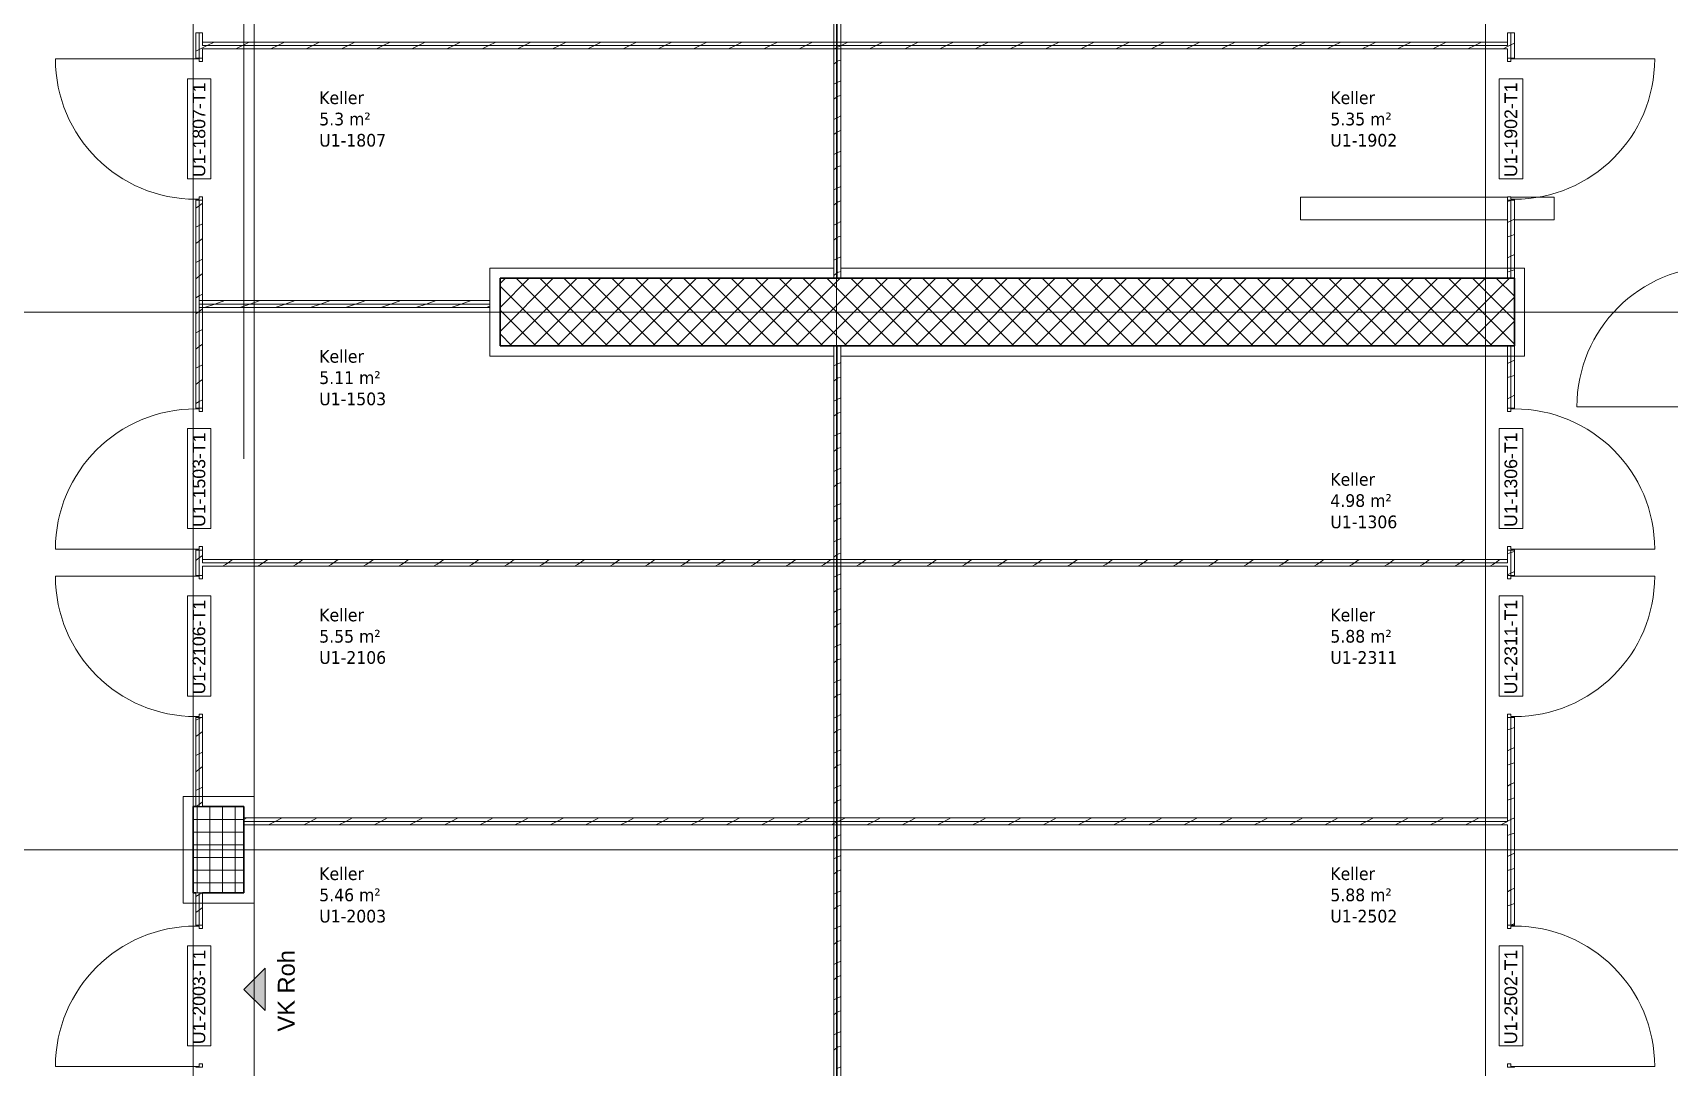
# Model space of a CAD drawing. Extents: x -1907 to 937, y -179 to 966.
# Drawn here: x -901.5 to -707.9, y 317.4 to 439.8 of the extents above; entities that cross this region are included whole.
import ezdxf
from ezdxf.lldxf.tags import DXFTag

# ---------------------------------------------------------------- set-up
doc = ezdxf.new("R2010")
doc.units = 0
doc.layers.get('0').update_dxf_attribs({"lineweight": 13})
for name, color, linetype, lineweight in [('A-____-NOTE-TEXT', 7, 'Continuous', 9), ('A-AREA-____-IDEN', 7, 'Continuous', 5), ('A-DOOR-____-IDEN', 7, 'Continuous', 5), ('A-DOOR-FRAM-MCUT', 7, 'Continuous', 9), ('A-DOOR-OPNG-OTLN', 7, 'Continuous', 9), ('A-FLOR-____-OVHD', 7, 'Strichpunkt - Fein', 9), ('A-WALL-____-MCUT', 7, 'Continuous', 35), ('A-WALL-____-PATT', 7, 'Continuous', 35), ('A-WALL-FNSH-MCUT', 7, 'Continuous', 35), ('M-EQPM-____-OTLN', 7, 'Continuous', 9), ('S-COLS-____-MCUT', 7, 'Continuous', 35), ('S-COLS-____-OTLN', 7, 'Continuous', 9), ('S-GRID-____-OTLN', 7, 'Continuous', 5)]:
    doc.layers.add(name, color=color, linetype=linetype, lineweight=lineweight)
doc.styles.get("Standard").update_dxf_attribs({"font": 'arial.ttf'})
tags = doc.linetypes.add('_Rasterlinie_', pattern=[0.375, 0.2, -0.05, 0.075, -0.05]).pattern_tags.tags
tags[10:11] = [DXFTag(74, 4), DXFTag(75, 0), DXFTag(340, '0'), DXFTag(46, 1.0), DXFTag(50, 0.0), DXFTag(44, 0.0), DXFTag(45, 0.0)]
tags[8:9] = [DXFTag(74, 4), DXFTag(75, 0), DXFTag(340, '0'), DXFTag(46, 1.0), DXFTag(50, 0.0), DXFTag(44, 0.0), DXFTag(45, 0.0)]
tags[6:7] = [DXFTag(74, 4), DXFTag(75, 0), DXFTag(340, '0'), DXFTag(46, 1.0), DXFTag(50, 0.0), DXFTag(44, 0.0), DXFTag(45, 0.0)]
tags[4:5] = [DXFTag(74, 4), DXFTag(75, 0), DXFTag(340, '0'), DXFTag(46, 1.0), DXFTag(50, 0.0), DXFTag(44, 0.0), DXFTag(45, 0.0)]
tags = doc.linetypes.add('Strichpunkt - Fein', pattern=[0.2, 0.1, -0.05, 0, -0.05]).pattern_tags.tags
tags[10:11] = [DXFTag(74, 4), DXFTag(75, 0), DXFTag(340, '0'), DXFTag(46, 1.0), DXFTag(50, 0.0), DXFTag(44, 0.0), DXFTag(45, 0.0)]
tags[8:9] = [DXFTag(74, 4), DXFTag(75, 0), DXFTag(340, '0'), DXFTag(46, 1.0), DXFTag(50, 0.0), DXFTag(44, 0.0), DXFTag(45, 0.0)]
tags[6:7] = [DXFTag(74, 4), DXFTag(75, 0), DXFTag(340, '0'), DXFTag(46, 1.0), DXFTag(50, 0.0), DXFTag(44, 0.0), DXFTag(45, 0.0)]
tags[4:5] = [DXFTag(74, 4), DXFTag(75, 0), DXFTag(340, '0'), DXFTag(46, 1.0), DXFTag(50, 0.0), DXFTag(44, 0.0), DXFTag(45, 0.0)]

# ---------------------------------------------------------------- blocks, each defined once
blk = doc.blocks.new('Referenz-A0UJ2810XE', base_point=(-1920.13, -159.41))
at = {"layer": 'A-____-NOTE-TEXT', "color": 0, "linetype": 'Continuous', "lineweight": 5, "ltscale": 0.13}
for p, q in [((-874.06, 329.14), (-876.56, 326.64)), ((-874.06, 324.14), (-874.06, 329.14)), ((-876.56, 326.64), (-874.06, 324.14))]:
    blk.add_line(p, q, dxfattribs=at)
for points in [[(-874.06, 326.64), (-876.56, 326.64), (-874.06, 329.14)], [(-874.06, 326.64), (-874.06, 324.14), (-876.56, 326.64)]]:
    blk.add_solid(points, dxfattribs=at)
at = {"layer": 'A-DOOR-____-IDEN', "color": 0, "linetype": 'Continuous', "ltscale": 0.13}
for p, q in [((-883.25, 422.51), (-883.25, 434.35)), ((-883.25, 434.35), (-880.47, 434.35)), ((-880.47, 434.35), (-880.47, 422.51)), ((-728.05, 422.51), (-728.05, 434.35)), ((-728.05, 434.35), (-725.27, 434.35)), ((-725.27, 434.35), (-725.27, 422.51)), ((-880.47, 422.51), (-883.25, 422.51)), ((-725.27, 422.51), (-728.05, 422.51)), ((-883.25, 381.13), (-883.25, 392.97)), ((-883.25, 392.97), (-880.47, 392.97)), ((-880.47, 392.97), (-880.47, 381.13)), ((-728.05, 381.13), (-728.05, 392.97)), ((-728.05, 392.97), (-725.27, 392.97)), ((-725.27, 392.97), (-725.27, 381.13)), ((-880.47, 381.13), (-883.25, 381.13)), ((-725.27, 381.13), (-728.05, 381.13)), ((-883.25, 361.33), (-883.25, 373.17)), ((-883.25, 373.17), (-880.47, 373.17)), ((-880.47, 373.17), (-880.47, 361.33)), ((-728.05, 361.33), (-728.05, 373.17)), ((-728.05, 373.17), (-725.27, 373.17)), ((-725.27, 373.17), (-725.27, 361.33)), ((-880.47, 361.33), (-883.25, 361.33)), ((-725.27, 361.33), (-728.05, 361.33)), ((-883.25, 319.95), (-883.25, 331.79)), ((-883.25, 331.79), (-880.47, 331.79)), ((-880.47, 331.79), (-880.47, 319.95)), ((-728.05, 319.95), (-728.05, 331.79)), ((-728.05, 331.79), (-725.27, 331.79)), ((-725.27, 331.79), (-725.27, 319.95)), ((-880.47, 319.95), (-883.25, 319.95)), ((-725.27, 319.95), (-728.05, 319.95))]:
    blk.add_line(p, q, dxfattribs=at)
at = {"layer": 'A-DOOR-FRAM-MCUT', "color": 0, "linetype": 'Continuous', "ltscale": 0.13}
for p, q in [((-882.26, 436.79), (-882.26, 436.69)), ((-881.46, 436.79), (-882.26, 436.79)), ((-882.26, 436.69), (-881.86, 436.69)), ((-881.86, 436.69), (-881.86, 436.39)), ((-881.86, 436.39), (-881.46, 436.39)), ((-881.46, 436.39), (-881.46, 436.79)), ((-727.06, 436.79), (-726.26, 436.79)), ((-727.06, 436.39), (-727.06, 436.79)), ((-726.66, 436.39), (-727.06, 436.39)), ((-726.66, 436.69), (-726.66, 436.39)), ((-726.26, 436.69), (-726.66, 436.69)), ((-726.26, 436.79), (-726.26, 436.69)), ((-881.46, 420.39), (-881.86, 420.39)), ((-881.86, 420.39), (-881.86, 420.09)), ((-881.46, 419.99), (-881.46, 420.39)), ((-727.06, 420.39), (-726.66, 420.39)), ((-727.06, 419.99), (-727.06, 420.39)), ((-726.66, 420.39), (-726.66, 420.09)), ((-882.26, 420.09), (-882.26, 419.99)), ((-881.86, 420.09), (-882.26, 420.09)), ((-882.26, 419.99), (-881.46, 419.99)), ((-726.26, 419.99), (-727.06, 419.99)), ((-726.66, 420.09), (-726.26, 420.09)), ((-726.26, 420.09), (-726.26, 419.99)), ((-882.26, 395.4), (-881.46, 395.4)), ((-882.26, 395.3), (-882.26, 395.4)), ((-881.86, 395.3), (-882.26, 395.3)), ((-881.86, 395), (-881.86, 395.3)), ((-881.46, 395), (-881.86, 395)), ((-881.46, 395.4), (-881.46, 395)), ((-726.26, 395.4), (-727.06, 395.4)), ((-727.06, 395.4), (-727.06, 395)), ((-727.06, 395), (-726.66, 395)), ((-726.66, 395), (-726.66, 395.3)), ((-726.66, 395.3), (-726.26, 395.3)), ((-726.26, 395.3), (-726.26, 395.4)), ((-882.26, 378.7), (-881.86, 378.7)), ((-882.26, 378.6), (-882.26, 378.7)), ((-881.46, 378.6), (-882.26, 378.6)), ((-881.86, 379), (-881.46, 379)), ((-881.86, 378.7), (-881.86, 379)), ((-881.46, 379), (-881.46, 378.6)), ((-726.66, 379), (-727.06, 379)), ((-727.06, 379), (-727.06, 378.6)), ((-727.06, 378.6), (-726.26, 378.6)), ((-726.66, 378.7), (-726.66, 379)), ((-726.26, 378.7), (-726.66, 378.7)), ((-726.26, 378.6), (-726.26, 378.7)), ((-882.26, 375.6), (-882.26, 375.5)), ((-881.46, 375.6), (-882.26, 375.6)), ((-881.46, 375.2), (-881.46, 375.6)), ((-727.06, 375.6), (-726.26, 375.6)), ((-727.06, 375.2), (-727.06, 375.6)), ((-726.26, 375.6), (-726.26, 375.5)), ((-882.26, 375.5), (-881.86, 375.5)), ((-881.86, 375.5), (-881.86, 375.2)), ((-881.86, 375.2), (-881.46, 375.2)), ((-726.66, 375.2), (-727.06, 375.2)), ((-726.66, 375.5), (-726.66, 375.2)), ((-726.26, 375.5), (-726.66, 375.5)), ((-882.26, 358.9), (-882.26, 358.8)), ((-881.86, 358.9), (-882.26, 358.9)), ((-882.26, 358.8), (-881.46, 358.8)), ((-881.46, 359.2), (-881.86, 359.2)), ((-881.86, 359.2), (-881.86, 358.9)), ((-881.46, 358.8), (-881.46, 359.2)), ((-727.06, 359.2), (-726.66, 359.2)), ((-727.06, 358.8), (-727.06, 359.2)), ((-726.26, 358.8), (-727.06, 358.8)), ((-726.66, 359.2), (-726.66, 358.9)), ((-726.66, 358.9), (-726.26, 358.9)), ((-726.26, 358.9), (-726.26, 358.8)), ((-882.26, 334.22), (-881.46, 334.22)), ((-882.26, 334.12), (-882.26, 334.22)), ((-881.86, 334.12), (-882.26, 334.12)), ((-881.86, 333.82), (-881.86, 334.12)), ((-881.46, 333.82), (-881.86, 333.82)), ((-881.46, 334.22), (-881.46, 333.82)), ((-726.26, 334.22), (-727.06, 334.22)), ((-727.06, 334.22), (-727.06, 333.82)), ((-727.06, 333.82), (-726.66, 333.82)), ((-726.66, 333.82), (-726.66, 334.12)), ((-726.66, 334.12), (-726.26, 334.12)), ((-726.26, 334.12), (-726.26, 334.22)), ((-882.26, 317.52), (-881.86, 317.52)), ((-882.26, 317.42), (-882.26, 317.52)), ((-881.86, 317.82), (-881.46, 317.82)), ((-881.86, 317.52), (-881.86, 317.82)), ((-881.46, 317.82), (-881.46, 317.42)), ((-726.66, 317.82), (-727.06, 317.82)), ((-727.06, 317.82), (-727.06, 317.42)), ((-726.66, 317.52), (-726.66, 317.82)), ((-726.26, 317.52), (-726.66, 317.52)), ((-726.26, 317.42), (-726.26, 317.52)), ((-881.46, 317.42), (-882.26, 317.42)), ((-727.06, 317.42), (-726.26, 317.42))]:
    blk.add_line(p, q, dxfattribs=at)
at = {"layer": 'A-DOOR-OPNG-OTLN', "color": 0, "linetype": 'Continuous', "ltscale": 0.13}
for p, q in [((-882.26, 436.69), (-898.86, 436.69)), ((-726.26, 436.69), (-709.66, 436.69)), ((-702.26, 395.54), (-718.86, 395.54)), ((-882.26, 378.7), (-898.86, 378.7)), ((-726.26, 378.7), (-709.66, 378.7)), ((-882.26, 375.5), (-898.86, 375.5)), ((-726.26, 375.5), (-709.66, 375.5)), ((-882.26, 317.52), (-898.86, 317.52)), ((-726.26, 317.52), (-709.66, 317.52))]:
    blk.add_line(p, q, dxfattribs=at)
for centre, major_axis in [((-882.26, 436.69), (-16.6, 0)), ((-726.26, 436.69), (0, -16.6)), ((-702.26, 395.54), (0, 16.6)), ((-882.26, 378.7), (0, 16.6)), ((-726.26, 378.7), (16.6, 0)), ((-882.26, 375.5), (-16.6, 0)), ((-726.26, 375.5), (0, -16.6)), ((-882.26, 317.52), (0, 16.6)), ((-726.26, 317.52), (16.6, 0))]:
    blk.add_ellipse(centre, major_axis=major_axis, ratio=1, start_param=0, end_param=1.570796, dxfattribs=at)
at = {"layer": 'A-FLOR-____-OVHD', "color": 0, "linetype": 'Strichpunkt - Fein', "ltscale": 0.13}
for p, q in [((-876.56, 389.4), (-876.56, 724.85)), ((-875.36, 705.95), (-875.36, 225.85)), ((-806.76, 411.95), (-847.46, 411.95)), ((-847.46, 411.95), (-847.46, 401.55)), ((-725.06, 411.95), (-805.96, 411.95)), ((-725.06, 401.55), (-725.06, 411.95)), ((-847.46, 401.55), (-806.76, 401.55)), ((-805.96, 401.55), (-725.06, 401.55)), ((-875.36, 349.45), (-883.76, 349.45)), ((-883.76, 349.45), (-883.76, 336.85)), ((-875.36, 336.85), (-875.36, 349.45)), ((-883.76, 336.85), (-875.36, 336.85))]:
    blk.add_line(p, q, dxfattribs=at)
at = {"layer": 'A-WALL-____-MCUT', "color": 0, "linetype": 'Continuous', "lineweight": 9, "ltscale": 0.13}
for p, q in [((-806.36, 410.75), (-806.36, 560.35)), ((-881.86, 436.79), (-881.86, 439.79)), ((-726.66, 436.79), (-726.66, 439.79)), ((-881.46, 438.69), (-881.46, 438.29)), ((-727.06, 438.29), (-881.46, 438.29)), ((-727.06, 438.29), (-727.06, 438.69)), ((-881.86, 395.4), (-881.86, 419.99)), ((-726.66, 410.75), (-726.66, 419.99)), ((-847.46, 407.7), (-881.86, 407.7)), ((-806.36, 224.65), (-806.36, 402.75)), ((-726.66, 395.4), (-726.66, 402.75)), ((-881.86, 375.6), (-881.86, 378.6)), ((-726.66, 375.6), (-726.66, 378.6)), ((-881.46, 377.5), (-881.46, 377.1)), ((-727.06, 377.1), (-881.46, 377.1)), ((-727.06, 377.1), (-727.06, 377.5)), ((-881.86, 348.25), (-881.86, 358.8)), ((-726.66, 334.22), (-726.66, 358.8)), ((-882.26, 348.25), (-881.46, 348.25)), ((-727.06, 346.51), (-727.06, 346.91)), ((-727.06, 346.51), (-876.56, 346.51)), ((-881.46, 338.05), (-882.26, 338.05)), ((-881.86, 334.22), (-881.86, 338.05))]:
    blk.add_line(p, q, dxfattribs=at)
at = {"layer": 'A-WALL-____-MCUT', "color": 0, "linetype": 'Continuous', "ltscale": 0.35}
for p, q in [((-726.26, 410.75), (-846.26, 410.75)), ((-846.26, 410.75), (-846.26, 402.75)), ((-726.26, 402.75), (-726.26, 410.75)), ((-846.26, 402.75), (-726.26, 402.75))]:
    blk.add_line(p, q, dxfattribs=at)
at = {"layer": 'A-WALL-____-PATT', "color": 0, "linetype": 'Continuous', "lineweight": 9, "ltscale": 0.13}
for p, q in [((-881.86, 437.8), (-882.26, 437.6)), ((-881.46, 438), (-881.86, 437.8)), ((-880.89, 438.29), (-881.46, 438)), ((-880.09, 438.69), (-880.89, 438.29)), ((-876.73, 438.29), (-877.53, 437.89)), ((-875.93, 438.69), (-876.73, 438.29)), ((-872.56, 438.29), (-873.36, 437.89)), ((-871.76, 438.69), (-872.56, 438.29)), ((-868.4, 438.29), (-869.2, 437.89)), ((-867.6, 438.69), (-868.4, 438.29)), ((-864.23, 438.29), (-865.03, 437.89)), ((-863.43, 438.69), (-864.23, 438.29)), ((-860.07, 438.29), (-860.87, 437.89)), ((-859.27, 438.69), (-860.07, 438.29)), ((-855.9, 438.29), (-856.7, 437.89)), ((-855.1, 438.69), (-855.9, 438.29)), ((-851.74, 438.29), (-852.54, 437.89)), ((-850.94, 438.69), (-851.74, 438.29)), ((-847.57, 438.29), (-848.37, 437.89)), ((-846.77, 438.69), (-847.57, 438.29)), ((-843.41, 438.29), (-844.21, 437.89)), ((-842.61, 438.69), (-843.41, 438.29)), ((-839.24, 438.29), (-840.04, 437.89)), ((-838.44, 438.69), (-839.24, 438.29)), ((-835.08, 438.29), (-835.88, 437.89)), ((-834.28, 438.69), (-835.08, 438.29)), ((-830.91, 438.29), (-831.71, 437.89)), ((-830.11, 438.69), (-830.91, 438.29)), ((-826.75, 438.29), (-827.55, 437.89)), ((-825.95, 438.69), (-826.75, 438.29)), ((-822.58, 438.29), (-823.38, 437.89)), ((-821.78, 438.69), (-822.58, 438.29)), ((-818.42, 438.29), (-819.22, 437.89)), ((-817.62, 438.69), (-818.42, 438.29)), ((-814.25, 438.29), (-815.05, 437.89)), ((-813.45, 438.69), (-814.25, 438.29)), ((-810.09, 438.29), (-810.89, 437.89)), ((-809.29, 438.69), (-810.09, 438.29)), ((-806.72, 437.89), (-806.76, 437.87)), ((-805.92, 438.29), (-806.72, 437.89)), ((-805.12, 438.69), (-805.92, 438.29)), ((-801.76, 438.29), (-802.56, 437.89)), ((-800.96, 438.69), (-801.76, 438.29)), ((-797.59, 438.29), (-798.39, 437.89)), ((-796.79, 438.69), (-797.59, 438.29)), ((-793.43, 438.29), (-794.23, 437.89)), ((-792.63, 438.69), (-793.43, 438.29)), ((-789.26, 438.29), (-790.06, 437.89)), ((-788.46, 438.69), (-789.26, 438.29)), ((-785.1, 438.29), (-785.9, 437.89)), ((-784.3, 438.69), (-785.1, 438.29)), ((-780.93, 438.29), (-781.73, 437.89)), ((-780.13, 438.69), (-780.93, 438.29)), ((-776.77, 438.29), (-777.57, 437.89)), ((-775.97, 438.69), (-776.77, 438.29)), ((-772.6, 438.29), (-773.4, 437.89)), ((-771.8, 438.69), (-772.6, 438.29)), ((-768.44, 438.29), (-769.24, 437.89)), ((-767.64, 438.69), (-768.44, 438.29)), ((-764.27, 438.29), (-765.07, 437.89)), ((-763.47, 438.69), (-764.27, 438.29)), ((-760.11, 438.29), (-760.91, 437.89)), ((-759.31, 438.69), (-760.11, 438.29)), ((-755.94, 438.29), (-756.74, 437.89)), ((-755.14, 438.69), (-755.94, 438.29)), ((-751.78, 438.29), (-752.58, 437.89)), ((-750.98, 438.69), (-751.78, 438.29)), ((-747.61, 438.29), (-748.41, 437.89)), ((-746.81, 438.69), (-747.61, 438.29)), ((-743.45, 438.29), (-744.25, 437.89)), ((-742.65, 438.69), (-743.45, 438.29)), ((-739.28, 438.29), (-740.08, 437.89)), ((-738.48, 438.69), (-739.28, 438.29)), ((-735.12, 438.29), (-735.92, 437.89)), ((-734.32, 438.69), (-735.12, 438.29)), ((-730.95, 438.29), (-731.75, 437.89)), ((-730.15, 438.69), (-730.95, 438.29)), ((-727.06, 438.15), (-727.59, 437.89)), ((-726.66, 438.35), (-727.06, 438.15)), ((-726.26, 438.55), (-726.66, 438.35)), ((-806.36, 436.37), (-806.76, 436.07)), ((-806.28, 436.44), (-806.36, 436.37)), ((-805.96, 436.54), (-806.24, 436.45)), ((-806.36, 433.9), (-806.76, 433.7)), ((-805.96, 434.1), (-806.36, 433.9)), ((-806.36, 432.21), (-806.76, 431.91)), ((-806.28, 432.27), (-806.36, 432.21)), ((-805.96, 432.38), (-806.24, 432.29)), ((-805.96, 429.94), (-806.36, 429.74)), ((-806.36, 429.74), (-806.76, 429.54)), ((-806.36, 428.04), (-806.76, 427.74)), ((-806.28, 428.11), (-806.36, 428.04)), ((-805.96, 428.21), (-806.24, 428.12)), ((-806.36, 425.57), (-806.76, 425.37)), ((-805.96, 425.77), (-806.36, 425.57)), ((-805.96, 424.05), (-806.24, 423.96)), ((-806.36, 423.88), (-806.76, 423.58)), ((-806.28, 423.94), (-806.36, 423.88)), ((-806.36, 421.41), (-806.76, 421.21)), ((-805.96, 421.61), (-806.36, 421.41)), ((-881.86, 419.32), (-882.26, 419.02)), ((-881.46, 419.62), (-881.86, 419.32)), ((-806.36, 419.71), (-806.76, 419.41)), ((-806.27, 419.78), (-806.36, 419.71)), ((-805.96, 419.89), (-806.24, 419.79)), ((-726.66, 419.94), (-727.06, 419.81)), ((-726.53, 419.99), (-726.66, 419.94)), ((-881.86, 416.98), (-882.26, 416.78)), ((-881.46, 417.18), (-881.86, 416.98)), ((-806.36, 417.24), (-806.76, 417.04)), ((-805.96, 417.44), (-806.36, 417.24)), ((-726.66, 417.53), (-727.06, 417.33)), ((-726.26, 417.73), (-726.66, 417.53)), ((-881.86, 415.15), (-882.26, 414.85)), ((-881.46, 415.45), (-881.86, 415.15)), ((-806.36, 415.55), (-806.76, 415.25)), ((-806.27, 415.61), (-806.36, 415.55)), ((-805.96, 415.72), (-806.24, 415.63)), ((-726.66, 415.78), (-727.06, 415.64)), ((-726.26, 415.91), (-726.66, 415.78)), ((-881.86, 412.81), (-882.26, 412.61)), ((-881.46, 413.01), (-881.86, 412.81)), ((-806.36, 413.08), (-806.76, 412.88)), ((-805.96, 413.28), (-806.36, 413.08)), ((-726.66, 413.36), (-727.06, 413.16)), ((-726.26, 413.56), (-726.66, 413.36)), ((-881.86, 410.99), (-882.26, 410.69)), ((-881.46, 411.29), (-881.86, 410.99)), ((-846.26, 410.12), (-845.63, 410.75)), ((-846.26, 407.29), (-842.8, 410.75)), ((-846.26, 404.46), (-839.98, 410.75)), ((-845.15, 402.75), (-837.15, 410.75)), ((-836.37, 402.75), (-844.37, 410.75)), ((-842.32, 402.75), (-834.32, 410.75)), ((-833.54, 402.75), (-841.54, 410.75)), ((-839.49, 402.75), (-831.49, 410.75)), ((-830.71, 402.75), (-838.71, 410.75)), ((-836.66, 402.75), (-828.66, 410.75)), ((-827.88, 402.75), (-835.88, 410.75)), ((-833.83, 402.75), (-825.83, 410.75)), ((-825.05, 402.75), (-833.05, 410.75)), ((-831.01, 402.75), (-823.01, 410.75)), ((-822.22, 402.75), (-830.22, 410.75)), ((-828.18, 402.75), (-820.18, 410.75)), ((-819.4, 402.75), (-827.4, 410.75)), ((-825.35, 402.75), (-817.35, 410.75)), ((-816.57, 402.75), (-824.57, 410.75)), ((-822.52, 402.75), (-814.52, 410.75)), ((-813.74, 402.75), (-821.74, 410.75)), ((-819.69, 402.75), (-811.69, 410.75)), ((-810.91, 402.75), (-818.91, 410.75)), ((-816.86, 402.75), (-808.86, 410.75)), ((-808.08, 402.75), (-816.08, 410.75)), ((-814.03, 402.75), (-806.03, 410.75)), ((-805.25, 402.75), (-813.25, 410.75)), ((-811.21, 402.75), (-803.21, 410.75)), ((-802.43, 402.75), (-810.43, 410.75)), ((-808.38, 402.75), (-800.38, 410.75)), ((-799.6, 402.75), (-807.6, 410.75)), ((-806.36, 411.38), (-806.76, 411.08)), ((-806.27, 411.45), (-806.36, 411.38)), ((-805.96, 411.56), (-806.23, 411.46)), ((-805.55, 402.75), (-797.55, 410.75)), ((-796.77, 402.75), (-804.77, 410.75)), ((-802.72, 402.75), (-794.72, 410.75)), ((-793.94, 402.75), (-801.94, 410.75)), ((-799.89, 402.75), (-791.89, 410.75)), ((-791.11, 402.75), (-799.11, 410.75)), ((-797.06, 402.75), (-789.06, 410.75)), ((-788.28, 402.75), (-796.28, 410.75)), ((-794.24, 402.75), (-786.24, 410.75)), ((-785.46, 402.75), (-793.46, 410.75)), ((-791.41, 402.75), (-783.41, 410.75)), ((-782.63, 402.75), (-790.63, 410.75)), ((-788.58, 402.75), (-780.58, 410.75)), ((-779.8, 402.75), (-787.8, 410.75)), ((-785.75, 402.75), (-777.75, 410.75)), ((-776.97, 402.75), (-784.97, 410.75)), ((-782.92, 402.75), (-774.92, 410.75)), ((-774.14, 402.75), (-782.14, 410.75)), ((-780.09, 402.75), (-772.09, 410.75)), ((-771.31, 402.75), (-779.31, 410.75)), ((-777.27, 402.75), (-769.27, 410.75)), ((-768.48, 402.75), (-776.48, 410.75)), ((-774.44, 402.75), (-766.44, 410.75)), ((-765.66, 402.75), (-773.66, 410.75)), ((-771.61, 402.75), (-763.61, 410.75)), ((-762.83, 402.75), (-770.83, 410.75)), ((-768.78, 402.75), (-760.78, 410.75)), ((-760, 402.75), (-768, 410.75)), ((-765.95, 402.75), (-757.95, 410.75)), ((-757.17, 402.75), (-765.17, 410.75)), ((-763.12, 402.75), (-755.12, 410.75)), ((-754.34, 402.75), (-762.34, 410.75)), ((-760.29, 402.75), (-752.29, 410.75)), ((-751.51, 402.75), (-759.51, 410.75)), ((-757.47, 402.75), (-749.47, 410.75)), ((-748.69, 402.75), (-756.69, 410.75)), ((-754.64, 402.75), (-746.64, 410.75)), ((-745.86, 402.75), (-753.86, 410.75)), ((-751.81, 402.75), (-743.81, 410.75)), ((-743.03, 402.75), (-751.03, 410.75)), ((-748.98, 402.75), (-740.98, 410.75)), ((-740.2, 402.75), (-748.2, 410.75)), ((-746.15, 402.75), (-738.15, 410.75)), ((-737.37, 402.75), (-745.37, 410.75)), ((-743.32, 402.75), (-735.32, 410.75)), ((-734.54, 402.75), (-742.54, 410.75)), ((-740.5, 402.75), (-732.5, 410.75)), ((-731.72, 402.75), (-739.72, 410.75)), ((-737.67, 402.75), (-729.67, 410.75)), ((-728.89, 402.75), (-736.89, 410.75)), ((-734.84, 402.75), (-726.84, 410.75)), ((-726.26, 402.95), (-734.06, 410.75)), ((-726.26, 405.78), (-731.23, 410.75)), ((-726.26, 408.61), (-728.4, 410.75)), ((-726.66, 411.61), (-727.06, 411.48)), ((-726.26, 411.75), (-726.66, 411.61)), ((-881.86, 408.65), (-882.26, 408.45)), ((-881.46, 408.85), (-881.86, 408.65)), ((-839.2, 402.75), (-846.26, 409.82)), ((-881.86, 406.82), (-882.26, 406.52)), ((-881.46, 407.12), (-881.86, 406.82)), ((-880.01, 407.7), (-881.21, 407.3)), ((-878.81, 408.1), (-880.01, 407.7)), ((-875.85, 407.7), (-877.04, 407.3)), ((-874.65, 408.1), (-875.85, 407.7)), ((-871.68, 407.7), (-872.88, 407.3)), ((-870.48, 408.1), (-871.68, 407.7)), ((-867.52, 407.7), (-868.71, 407.3)), ((-866.32, 408.1), (-867.52, 407.7)), ((-863.35, 407.7), (-864.55, 407.3)), ((-862.15, 408.1), (-863.35, 407.7)), ((-859.19, 407.7), (-860.38, 407.3)), ((-857.99, 408.1), (-859.19, 407.7)), ((-855.02, 407.7), (-856.22, 407.3)), ((-853.82, 408.1), (-855.02, 407.7)), ((-850.86, 407.7), (-852.05, 407.3)), ((-849.66, 408.1), (-850.86, 407.7)), ((-847.46, 407.44), (-847.89, 407.3)), ((-842.02, 402.75), (-846.26, 406.99)), ((-732.01, 402.75), (-726.26, 408.5)), ((-881.46, 404.68), (-881.86, 404.48)), ((-729.18, 402.75), (-726.26, 405.67)), ((-881.86, 404.48), (-882.26, 404.28)), ((-881.46, 402.96), (-881.86, 402.66)), ((-844.85, 402.75), (-846.26, 404.16)), ((-726.35, 402.75), (-726.26, 402.84)), ((-881.86, 402.66), (-882.26, 402.36)), ((-805.96, 400.78), (-806.36, 400.58)), ((-726.66, 400.87), (-727.06, 400.67)), ((-726.26, 401.07), (-726.66, 400.87)), ((-881.86, 400.32), (-882.26, 400.12)), ((-881.46, 400.52), (-881.86, 400.32)), ((-806.36, 400.58), (-806.76, 400.38)), ((-806.36, 398.89), (-806.76, 398.59)), ((-806.27, 398.96), (-806.36, 398.89)), ((-805.96, 399.06), (-806.23, 398.97)), ((-726.66, 399.12), (-727.06, 398.99)), ((-726.26, 399.25), (-726.66, 399.12)), ((-881.86, 398.49), (-882.26, 398.19)), ((-881.46, 398.79), (-881.86, 398.49)), ((-726.26, 396.9), (-726.66, 396.7)), ((-881.86, 396.15), (-882.26, 395.95)), ((-881.46, 396.35), (-881.86, 396.15)), ((-806.36, 396.42), (-806.76, 396.22)), ((-805.96, 396.62), (-806.36, 396.42)), ((-726.66, 396.7), (-727.06, 396.5)), ((-806.36, 394.72), (-806.76, 394.42)), ((-806.27, 394.79), (-806.36, 394.72)), ((-805.96, 394.9), (-806.23, 394.81)), ((-806.36, 392.25), (-806.76, 392.05)), ((-805.96, 392.45), (-806.36, 392.25)), ((-806.36, 390.56), (-806.76, 390.26)), ((-806.27, 390.63), (-806.36, 390.56)), ((-805.96, 390.73), (-806.23, 390.64)), ((-806.36, 388.09), (-806.76, 387.89)), ((-805.96, 388.29), (-806.36, 388.09)), ((-806.36, 386.39), (-806.76, 386.09)), ((-806.27, 386.46), (-806.36, 386.39)), ((-805.96, 386.57), (-806.23, 386.48)), ((-806.36, 383.92), (-806.76, 383.72)), ((-805.96, 384.12), (-806.36, 383.92)), ((-806.36, 382.23), (-806.76, 381.93)), ((-806.27, 382.3), (-806.36, 382.23)), ((-805.96, 382.4), (-806.23, 382.31)), ((-806.36, 379.76), (-806.76, 379.56)), ((-805.96, 379.96), (-806.36, 379.76)), ((-881.86, 377.67), (-882.26, 377.37)), ((-881.46, 377.97), (-881.86, 377.67)), ((-806.36, 378.06), (-806.76, 377.76)), ((-806.27, 378.13), (-806.36, 378.06)), ((-805.96, 378.24), (-806.23, 378.15)), ((-726.66, 378.29), (-727.06, 378.16)), ((-726.26, 378.43), (-726.66, 378.29)), ((-878.67, 376.92), (-879.11, 376.7)), ((-878.44, 377.1), (-878.75, 376.88)), ((-877.91, 377.5), (-878.44, 377.1)), ((-874.5, 376.92), (-874.94, 376.7)), ((-874.28, 377.1), (-874.58, 376.88)), ((-873.75, 377.5), (-874.28, 377.1)), ((-870.34, 376.92), (-870.78, 376.7)), ((-870.11, 377.1), (-870.42, 376.88)), ((-869.58, 377.5), (-870.11, 377.1)), ((-866.17, 376.92), (-866.61, 376.7)), ((-865.95, 377.1), (-866.25, 376.88)), ((-865.42, 377.5), (-865.95, 377.1)), ((-862.01, 376.92), (-862.45, 376.7)), ((-861.78, 377.1), (-862.09, 376.88)), ((-861.25, 377.5), (-861.78, 377.1)), ((-857.84, 376.92), (-858.28, 376.7)), ((-857.62, 377.1), (-857.92, 376.88)), ((-857.09, 377.5), (-857.62, 377.1)), ((-853.68, 376.92), (-854.12, 376.7)), ((-853.45, 377.1), (-853.75, 376.88)), ((-852.92, 377.5), (-853.45, 377.1)), ((-849.51, 376.92), (-849.95, 376.7)), ((-849.29, 377.1), (-849.59, 376.88)), ((-848.76, 377.5), (-849.29, 377.1)), ((-845.35, 376.92), (-845.79, 376.7)), ((-845.12, 377.1), (-845.42, 376.88)), ((-844.59, 377.5), (-845.12, 377.1)), ((-841.18, 376.92), (-841.62, 376.7)), ((-840.96, 377.1), (-841.26, 376.88)), ((-840.43, 377.5), (-840.96, 377.1)), ((-837.02, 376.92), (-837.46, 376.7)), ((-836.79, 377.1), (-837.09, 376.88)), ((-836.26, 377.5), (-836.79, 377.1)), ((-832.85, 376.92), (-833.29, 376.7)), ((-832.63, 377.1), (-832.93, 376.88)), ((-832.1, 377.5), (-832.63, 377.1)), ((-828.69, 376.92), (-829.13, 376.7)), ((-828.46, 377.1), (-828.76, 376.88)), ((-827.93, 377.5), (-828.46, 377.1)), ((-824.52, 376.92), (-824.96, 376.7)), ((-824.3, 377.1), (-824.6, 376.88)), ((-823.77, 377.5), (-824.3, 377.1)), ((-820.36, 376.92), (-820.8, 376.7)), ((-820.13, 377.1), (-820.43, 376.88)), ((-819.6, 377.5), (-820.13, 377.1)), ((-816.19, 376.92), (-816.63, 376.7)), ((-815.97, 377.1), (-816.27, 376.88)), ((-815.44, 377.5), (-815.97, 377.1)), ((-812.03, 376.92), (-812.47, 376.7)), ((-811.8, 377.1), (-812.1, 376.88)), ((-811.27, 377.5), (-811.8, 377.1)), ((-807.86, 376.92), (-808.3, 376.7)), ((-807.64, 377.1), (-807.94, 376.88)), ((-807.11, 377.5), (-807.64, 377.1)), ((-805.96, 375.79), (-806.36, 375.59)), ((-803.7, 376.92), (-804.14, 376.7)), ((-803.47, 377.1), (-803.77, 376.88)), ((-802.94, 377.5), (-803.47, 377.1)), ((-799.53, 376.92), (-799.97, 376.7)), ((-799.31, 377.1), (-799.61, 376.88)), ((-798.78, 377.5), (-799.31, 377.1)), ((-795.37, 376.92), (-795.81, 376.7)), ((-795.14, 377.1), (-795.44, 376.88)), ((-794.61, 377.5), (-795.14, 377.1)), ((-791.2, 376.92), (-791.64, 376.7)), ((-790.98, 377.1), (-791.27, 376.88)), ((-790.45, 377.5), (-790.98, 377.1)), ((-787.04, 376.92), (-787.48, 376.7)), ((-786.81, 377.1), (-787.11, 376.88)), ((-786.28, 377.5), (-786.81, 377.1)), ((-782.87, 376.92), (-783.31, 376.7)), ((-782.65, 377.1), (-782.94, 376.88)), ((-782.12, 377.5), (-782.65, 377.1)), ((-778.71, 376.92), (-779.15, 376.7)), ((-778.48, 377.1), (-778.78, 376.88)), ((-777.95, 377.5), (-778.48, 377.1)), ((-774.54, 376.92), (-774.98, 376.7)), ((-774.32, 377.1), (-774.61, 376.88)), ((-773.79, 377.5), (-774.32, 377.1)), ((-770.38, 376.92), (-770.82, 376.7)), ((-770.15, 377.1), (-770.45, 376.88)), ((-769.62, 377.5), (-770.15, 377.1)), ((-766.21, 376.92), (-766.65, 376.7)), ((-765.99, 377.1), (-766.28, 376.88)), ((-765.46, 377.5), (-765.99, 377.1)), ((-762.05, 376.92), (-762.49, 376.7)), ((-761.82, 377.1), (-762.12, 376.89)), ((-761.29, 377.5), (-761.82, 377.1)), ((-757.88, 376.92), (-758.32, 376.7)), ((-757.66, 377.1), (-757.95, 376.89)), ((-757.13, 377.5), (-757.66, 377.1)), ((-753.72, 376.92), (-754.16, 376.7)), ((-753.49, 377.1), (-753.79, 376.89)), ((-752.96, 377.5), (-753.49, 377.1)), ((-749.55, 376.92), (-749.99, 376.7)), ((-749.33, 377.1), (-749.62, 376.89)), ((-748.8, 377.5), (-749.33, 377.1)), ((-745.39, 376.92), (-745.83, 376.7)), ((-745.16, 377.1), (-745.46, 376.89)), ((-744.63, 377.5), (-745.16, 377.1)), ((-741.22, 376.92), (-741.66, 376.7)), ((-741, 377.1), (-741.29, 376.89)), ((-740.47, 377.5), (-741, 377.1)), ((-737.06, 376.92), (-737.5, 376.7)), ((-736.83, 377.1), (-737.13, 376.89)), ((-736.3, 377.5), (-736.83, 377.1)), ((-732.89, 376.92), (-733.33, 376.7)), ((-732.67, 377.1), (-732.96, 376.89)), ((-732.14, 377.5), (-732.67, 377.1)), ((-728.73, 376.92), (-729.17, 376.7)), ((-728.5, 377.1), (-728.79, 376.89)), ((-727.97, 377.5), (-728.5, 377.1)), ((-726.66, 375.88), (-727.06, 375.68)), ((-726.26, 376.08), (-726.66, 375.88)), ((-806.36, 375.59), (-806.76, 375.39)), ((-806.36, 373.9), (-806.76, 373.6)), ((-806.27, 373.97), (-806.36, 373.9)), ((-805.96, 374.07), (-806.23, 373.98)), ((-806.36, 371.43), (-806.76, 371.23)), ((-805.96, 371.63), (-806.36, 371.43)), ((-806.27, 369.8), (-806.36, 369.73)), ((-805.96, 369.91), (-806.23, 369.82)), ((-806.36, 369.73), (-806.76, 369.43)), ((-806.36, 367.26), (-806.76, 367.06)), ((-805.96, 367.46), (-806.36, 367.26)), ((-806.36, 365.57), (-806.76, 365.27)), ((-806.27, 365.64), (-806.36, 365.57)), ((-805.96, 365.74), (-806.23, 365.65)), ((-806.36, 363.1), (-806.76, 362.9)), ((-805.96, 363.3), (-806.36, 363.1)), ((-806.36, 361.4), (-806.76, 361.1)), ((-806.27, 361.47), (-806.36, 361.4)), ((-805.96, 361.58), (-806.23, 361.49)), ((-881.86, 358.67), (-882.26, 358.47)), ((-881.59, 358.8), (-881.86, 358.67)), ((-806.36, 358.93), (-806.76, 358.73)), ((-805.96, 359.13), (-806.36, 358.93)), ((-881.86, 356.84), (-882.26, 356.54)), ((-881.46, 357.14), (-881.86, 356.84)), ((-806.36, 357.24), (-806.76, 356.94)), ((-806.27, 357.31), (-806.36, 357.24)), ((-805.96, 357.41), (-806.23, 357.32)), ((-726.66, 357.47), (-727.06, 357.34)), ((-726.26, 357.6), (-726.66, 357.47)), ((-881.86, 354.5), (-882.26, 354.3)), ((-881.46, 354.7), (-881.86, 354.5)), ((-806.36, 354.77), (-806.76, 354.57)), ((-805.96, 354.97), (-806.36, 354.77)), ((-726.66, 355.05), (-727.06, 354.85)), ((-726.26, 355.25), (-726.66, 355.05)), ((-881.86, 352.68), (-882.26, 352.38)), ((-881.46, 352.98), (-881.86, 352.68)), ((-806.36, 353.07), (-806.76, 352.77)), ((-806.27, 353.14), (-806.36, 353.07)), ((-805.96, 353.25), (-806.23, 353.16)), ((-726.66, 353.31), (-727.06, 353.17)), ((-726.26, 353.44), (-726.66, 353.31)), ((-881.46, 350.54), (-881.86, 350.34)), ((-806.36, 350.6), (-806.76, 350.4)), ((-805.96, 350.8), (-806.36, 350.6)), ((-726.66, 350.89), (-727.06, 350.69)), ((-726.26, 351.09), (-726.66, 350.89)), ((-881.86, 350.34), (-882.26, 350.14)), ((-881.86, 348.51), (-882.21, 348.25)), ((-881.46, 348.81), (-881.86, 348.51)), ((-806.36, 348.91), (-806.76, 348.61)), ((-806.27, 348.98), (-806.36, 348.91)), ((-805.96, 349.09), (-806.23, 348.99)), ((-726.66, 349.14), (-727.06, 349.01)), ((-726.26, 349.28), (-726.66, 349.14)), ((-876.22, 346.91), (-876.56, 346.74)), ((-872.05, 346.91), (-872.85, 346.51)), ((-867.89, 346.91), (-868.69, 346.51)), ((-863.72, 346.91), (-864.52, 346.51)), ((-859.56, 346.91), (-860.36, 346.51)), ((-855.39, 346.91), (-856.19, 346.51)), ((-851.23, 346.91), (-852.03, 346.51)), ((-847.06, 346.91), (-847.86, 346.51)), ((-842.9, 346.91), (-843.7, 346.51)), ((-838.73, 346.91), (-839.53, 346.51)), ((-834.57, 346.91), (-835.37, 346.51)), ((-830.4, 346.91), (-831.2, 346.51)), ((-826.24, 346.91), (-827.04, 346.51)), ((-822.07, 346.91), (-822.87, 346.51)), ((-817.91, 346.91), (-818.71, 346.51)), ((-813.74, 346.91), (-814.54, 346.51)), ((-809.58, 346.91), (-810.38, 346.51)), ((-805.96, 346.64), (-806.36, 346.44)), ((-805.41, 346.91), (-805.96, 346.64)), ((-801.25, 346.91), (-802.05, 346.51)), ((-797.08, 346.91), (-797.88, 346.51)), ((-792.92, 346.91), (-793.72, 346.51)), ((-788.75, 346.91), (-789.55, 346.51)), ((-784.59, 346.91), (-785.39, 346.51)), ((-780.42, 346.91), (-781.22, 346.51)), ((-776.26, 346.91), (-777.06, 346.51)), ((-772.09, 346.91), (-772.89, 346.51)), ((-767.93, 346.91), (-768.73, 346.51)), ((-763.76, 346.91), (-764.56, 346.51)), ((-759.6, 346.91), (-760.4, 346.51)), ((-755.43, 346.91), (-756.23, 346.51)), ((-751.27, 346.91), (-752.07, 346.51)), ((-747.1, 346.91), (-747.9, 346.51)), ((-742.94, 346.91), (-743.74, 346.51)), ((-738.77, 346.91), (-739.57, 346.51)), ((-734.61, 346.91), (-735.41, 346.51)), ((-730.44, 346.91), (-731.24, 346.51)), ((-726.66, 346.72), (-727.06, 346.52)), ((-726.26, 346.92), (-726.66, 346.72)), ((-872.85, 346.51), (-873.65, 346.11)), ((-868.69, 346.51), (-869.49, 346.11)), ((-864.52, 346.51), (-865.32, 346.11)), ((-860.36, 346.51), (-861.16, 346.11)), ((-856.19, 346.51), (-856.99, 346.11)), ((-852.03, 346.51), (-852.83, 346.11)), ((-847.86, 346.51), (-848.66, 346.11)), ((-843.7, 346.51), (-844.5, 346.11)), ((-839.53, 346.51), (-840.33, 346.11)), ((-835.37, 346.51), (-836.17, 346.11)), ((-831.2, 346.51), (-832, 346.11)), ((-827.04, 346.51), (-827.84, 346.11)), ((-822.87, 346.51), (-823.67, 346.11)), ((-818.71, 346.51), (-819.51, 346.11)), ((-814.54, 346.51), (-815.34, 346.11)), ((-810.38, 346.51), (-811.18, 346.11)), ((-806.76, 346.24), (-807.01, 346.11)), ((-806.36, 346.44), (-806.76, 346.24)), ((-806.36, 344.74), (-806.76, 344.44)), ((-806.27, 344.81), (-806.36, 344.74)), ((-805.96, 344.92), (-806.23, 344.83)), ((-802.05, 346.51), (-802.85, 346.11)), ((-797.88, 346.51), (-798.68, 346.11)), ((-793.72, 346.51), (-794.52, 346.11)), ((-789.55, 346.51), (-790.35, 346.11)), ((-785.39, 346.51), (-786.19, 346.11)), ((-781.22, 346.51), (-782.02, 346.11)), ((-777.06, 346.51), (-777.86, 346.11)), ((-772.89, 346.51), (-773.69, 346.11)), ((-768.73, 346.51), (-769.53, 346.11)), ((-764.56, 346.51), (-765.36, 346.11)), ((-760.4, 346.51), (-761.2, 346.11)), ((-756.23, 346.51), (-757.03, 346.11)), ((-752.07, 346.51), (-752.87, 346.11)), ((-747.9, 346.51), (-748.7, 346.11)), ((-743.74, 346.51), (-744.54, 346.11)), ((-739.57, 346.51), (-740.37, 346.11)), ((-735.41, 346.51), (-736.21, 346.11)), ((-731.24, 346.51), (-732.04, 346.11)), ((-727.08, 346.51), (-727.88, 346.11)), ((-727.06, 346.52), (-727.08, 346.51)), ((-726.66, 344.98), (-727.06, 344.84)), ((-726.26, 345.11), (-726.66, 344.98)), ((-726.26, 342.76), (-726.66, 342.56)), ((-806.36, 342.27), (-806.76, 342.07)), ((-805.96, 342.47), (-806.36, 342.27)), ((-805.96, 340.76), (-806.23, 340.67)), ((-726.66, 342.56), (-727.06, 342.36)), ((-726.66, 340.81), (-727.06, 340.68)), ((-726.26, 340.95), (-726.66, 340.81)), ((-806.36, 340.58), (-806.76, 340.28)), ((-806.27, 340.65), (-806.36, 340.58)), ((-881.86, 337.84), (-882.26, 337.64)), ((-881.46, 338.04), (-881.86, 337.84)), ((-806.36, 338.11), (-806.76, 337.91)), ((-805.96, 338.31), (-806.36, 338.11)), ((-726.66, 338.39), (-727.06, 338.19)), ((-726.26, 338.59), (-726.66, 338.39)), ((-881.86, 336.02), (-882.26, 335.72)), ((-881.46, 336.32), (-881.86, 336.02)), ((-806.36, 336.41), (-806.76, 336.11)), ((-806.27, 336.49), (-806.36, 336.41)), ((-805.96, 336.59), (-806.23, 336.5)), ((-726.66, 336.65), (-727.06, 336.51)), ((-726.26, 336.78), (-726.66, 336.65)), ((-806.36, 333.94), (-806.76, 333.74)), ((-805.96, 334.14), (-806.36, 333.94)), ((-726.66, 334.23), (-726.67, 334.22)), ((-726.26, 334.43), (-726.66, 334.23)), ((-806.36, 332.25), (-806.76, 331.95)), ((-806.26, 332.32), (-806.36, 332.25)), ((-805.96, 332.43), (-806.23, 332.34)), ((-806.36, 329.78), (-806.76, 329.58)), ((-805.96, 329.98), (-806.36, 329.78)), ((-806.36, 328.08), (-806.76, 327.78)), ((-806.26, 328.16), (-806.36, 328.08)), ((-805.96, 328.26), (-806.23, 328.17)), ((-806.36, 325.61), (-806.76, 325.41)), ((-805.96, 325.81), (-806.36, 325.61)), ((-806.36, 323.92), (-806.76, 323.62)), ((-806.26, 323.99), (-806.36, 323.92)), ((-805.96, 324.1), (-806.23, 324.01)), ((-806.36, 321.45), (-806.76, 321.25)), ((-805.96, 321.65), (-806.36, 321.45)), ((-806.36, 319.75), (-806.76, 319.45)), ((-806.26, 319.83), (-806.36, 319.75)), ((-805.96, 319.93), (-806.23, 319.84)), ((-805.96, 317.48), (-806.36, 317.28))]:
    blk.add_line(p, q, dxfattribs=at)
at = {"layer": 'A-WALL-FNSH-MCUT', "color": 0, "linetype": 'Continuous', "lineweight": 9, "ltscale": 0.13}
for p, q in [((-806.76, 560.35), (-806.76, 410.75)), ((-805.96, 410.75), (-805.96, 560.35)), ((-882.26, 439.79), (-882.26, 436.79)), ((-881.46, 439.79), (-882.26, 439.79)), ((-881.46, 438.69), (-881.46, 439.79)), ((-727.06, 439.79), (-727.06, 438.69)), ((-726.26, 439.79), (-727.06, 439.79)), ((-726.26, 436.79), (-726.26, 439.79)), ((-727.06, 438.69), (-881.46, 438.69)), ((-881.46, 436.79), (-881.46, 437.89)), ((-881.46, 437.89), (-727.06, 437.89)), ((-727.06, 437.89), (-727.06, 436.79)), ((-882.26, 436.79), (-881.46, 436.79)), ((-727.06, 436.79), (-726.26, 436.79)), ((-882.26, 419.99), (-882.26, 395.4)), ((-881.46, 419.99), (-882.26, 419.99)), ((-881.46, 395.4), (-881.46, 419.99)), ((-727.06, 419.99), (-727.06, 410.75)), ((-726.26, 419.99), (-727.06, 419.99)), ((-726.26, 410.75), (-726.26, 419.99)), ((-847.46, 408.1), (-881.86, 408.1)), ((-881.86, 407.3), (-847.46, 407.3)), ((-847.46, 407.3), (-847.46, 408.1)), ((-806.76, 402.75), (-806.76, 224.65)), ((-805.96, 224.65), (-805.96, 402.75)), ((-727.06, 402.75), (-727.06, 395.4)), ((-726.26, 395.4), (-726.26, 402.75)), ((-882.26, 395.4), (-881.46, 395.4)), ((-727.06, 395.4), (-726.26, 395.4)), ((-882.26, 378.6), (-882.26, 375.6)), ((-881.46, 378.6), (-882.26, 378.6)), ((-881.46, 377.5), (-881.46, 378.6)), ((-727.06, 378.6), (-727.06, 377.5)), ((-726.26, 378.6), (-727.06, 378.6)), ((-726.26, 375.6), (-726.26, 378.6)), ((-882.26, 375.6), (-881.46, 375.6)), ((-727.06, 377.5), (-881.46, 377.5)), ((-881.46, 375.6), (-881.46, 376.7)), ((-881.46, 376.7), (-727.06, 376.7)), ((-727.06, 376.7), (-727.06, 375.6)), ((-727.06, 375.6), (-726.26, 375.6)), ((-882.26, 358.8), (-882.26, 348.25)), ((-881.46, 358.8), (-882.26, 358.8)), ((-881.46, 348.25), (-881.46, 358.8)), ((-727.06, 358.8), (-727.06, 346.91)), ((-726.26, 358.8), (-727.06, 358.8)), ((-726.26, 334.22), (-726.26, 358.8)), ((-727.06, 346.91), (-876.56, 346.91)), ((-876.56, 346.91), (-876.56, 346.11)), ((-876.56, 346.11), (-727.06, 346.11)), ((-727.06, 346.11), (-727.06, 334.22)), ((-882.26, 338.05), (-882.26, 334.22)), ((-881.46, 334.22), (-881.46, 338.05)), ((-882.26, 334.22), (-881.46, 334.22)), ((-727.06, 334.22), (-726.26, 334.22))]:
    blk.add_line(p, q, dxfattribs=at)
at = {"layer": 'M-EQPM-____-OTLN', "color": 0, "linetype": 'Continuous', "ltscale": 0.13}
for p, q in [((-727.06, 420.35), (-751.57, 420.35)), ((-751.57, 420.35), (-751.57, 417.65)), ((-721.57, 420.35), (-726.66, 420.35)), ((-721.57, 417.65), (-721.57, 420.35)), ((-751.57, 417.65), (-727.06, 417.65)), ((-726.26, 417.65), (-721.57, 417.65))]:
    blk.add_line(p, q, dxfattribs=at)
at = {"layer": 'S-COLS-____-MCUT', "color": 0, "linetype": 'Continuous', "ltscale": 0.35}
for p, q in [((-882.26, 348.25), (-882.56, 348.25)), ((-882.56, 348.25), (-882.56, 338.05)), ((-876.56, 348.25), (-881.46, 348.25)), ((-876.56, 338.05), (-876.56, 348.25)), ((-882.56, 338.05), (-882.26, 338.05)), ((-881.46, 338.05), (-876.56, 338.05))]:
    blk.add_line(p, q, dxfattribs=at)
at = {"layer": 'S-COLS-____-OTLN', "color": 0, "linetype": 'Continuous', "ltscale": 0.13}
for p, q in [((-882.56, 348.22), (-876.56, 348.22)), ((-882.56, 346.72), (-876.56, 346.72)), ((-881.86, 348.25), (-882.26, 348.25)), ((-882.1, 338.05), (-882.1, 348.25)), ((-881.46, 348.25), (-881.86, 348.25)), ((-880.6, 338.05), (-880.6, 348.25)), ((-879.1, 338.05), (-879.1, 348.25)), ((-877.6, 338.05), (-877.6, 348.25)), ((-882.56, 345.22), (-876.56, 345.22)), ((-882.56, 343.72), (-876.56, 343.72)), ((-882.56, 342.22), (-876.56, 342.22)), ((-882.56, 340.72), (-876.56, 340.72)), ((-882.56, 339.22), (-876.56, 339.22)), ((-882.26, 338.05), (-881.86, 338.05)), ((-881.86, 338.05), (-881.46, 338.05))]:
    blk.add_line(p, q, dxfattribs=at)
at = {"layer": 'S-GRID-____-OTLN', "color": 0, "linetype": '_Rasterlinie_', "ltscale": 0.13}
for p, q in [((-882.56, 186.65), (-882.56, 950.47)), ((-806.46, 186.65), (-806.46, 950.47)), ((-729.66, 186.65), (-729.66, 950.47)), ((-944.26, 406.75), (300.93, 406.75)), ((-942.69, 343.15), (300.93, 343.15))]:
    blk.add_line(p, q, dxfattribs=at)
at = {"layer": 'A-____-NOTE-TEXT', "color": 0, "linetype": 'Continuous', "lineweight": 5, "ltscale": 0.13, "insert": (-872.55, 321.65), "char_height": 2, "attachment_point": 1, "rotation": 90}
blk.add_mtext('{\\fArial;VK Roh}', dxfattribs=at)
at = {"layer": 'A-AREA-____-IDEN', "color": 0, "linetype": 'Continuous', "ltscale": 0.13, "char_height": 1.5, "attachment_point": 1}
for s, insert in [('{\\W0.9;\\fVerdana;Keller}', (-867.65, 432.85)), ('{\\W0.9;\\fVerdana;Keller}', (-748.03, 432.85)), ('{\\W0.9;\\fVerdana;5.3 m²}', (-867.65, 430.33)), ('{\\W0.9;\\fVerdana;5.35 m²}', (-748.03, 430.33)), ('{\\W0.9;\\fVerdana;U1-1807}', (-867.65, 427.82)), ('{\\W0.9;\\fVerdana;U1-1902}', (-748.03, 427.82)), ('{\\W0.9;\\fVerdana;Keller}', (-867.65, 402.26)), ('{\\W0.9;\\fVerdana;5.11 m²}', (-867.65, 399.74)), ('{\\W0.9;\\fVerdana;U1-1503}', (-867.65, 397.23)), ('{\\W0.9;\\fVerdana;Keller}', (-748.03, 387.71)), ('{\\W0.9;\\fVerdana;4.98 m²}', (-748.03, 385.2)), ('{\\W0.9;\\fVerdana;U1-1306}', (-748.03, 382.68)), ('{\\W0.9;\\fVerdana;Keller}', (-867.65, 371.67)), ('{\\W0.9;\\fVerdana;Keller}', (-748.03, 371.67)), ('{\\W0.9;\\fVerdana;5.55 m²}', (-867.65, 369.15)), ('{\\W0.9;\\fVerdana;5.88 m²}', (-748.03, 369.15)), ('{\\W0.9;\\fVerdana;U1-2106}', (-867.65, 366.64)), ('{\\W0.9;\\fVerdana;U1-2311}', (-748.03, 366.64)), ('{\\W0.9;\\fVerdana;Keller}', (-867.65, 341.07)), ('{\\W0.9;\\fVerdana;Keller}', (-748.03, 341.07)), ('{\\W0.9;\\fVerdana;5.46 m²}', (-867.65, 338.56)), ('{\\W0.9;\\fVerdana;5.88 m²}', (-748.03, 338.56)), ('{\\W0.9;\\fVerdana;U1-2003}', (-867.65, 336.05)), ('{\\W0.9;\\fVerdana;U1-2502}', (-748.03, 336.05))]:
    blk.add_mtext(s, dxfattribs=dict(at, insert=insert))
at = {"layer": 'A-DOOR-____-IDEN', "color": 0, "linetype": 'Continuous', "ltscale": 0.13, "char_height": 1.5, "attachment_point": 1, "rotation": 90}
for s, insert in [('{\\fArial;U1-1807-T1}', (-882.63, 422.71)), ('{\\fArial;U1-1902-T1}', (-727.43, 422.71)), ('{\\fArial;U1-1503-T1}', (-882.63, 381.33)), ('{\\fArial;U1-1306-T1}', (-727.43, 381.33)), ('{\\fArial;U1-2106-T1}', (-882.63, 361.53)), ('{\\fArial;U1-2311-T1}', (-727.43, 361.53)), ('{\\fArial;U1-2003-T1}', (-882.63, 320.15)), ('{\\fArial;U1-2502-T1}', (-727.43, 320.15))]:
    blk.add_mtext(s, dxfattribs=dict(at, insert=insert))

msp = doc.modelspace()

# ---------------------------------------------------------------- block references
at = {"color": 9, "lineweight": 25, "ltscale": 0.25, "true_color": 0xc0c0c0}
msp.add_blockref('Referenz-A0UJ2810XE', (-1920.13, -159.41), dxfattribs=at)

doc.saveas('drawing.dxf')
